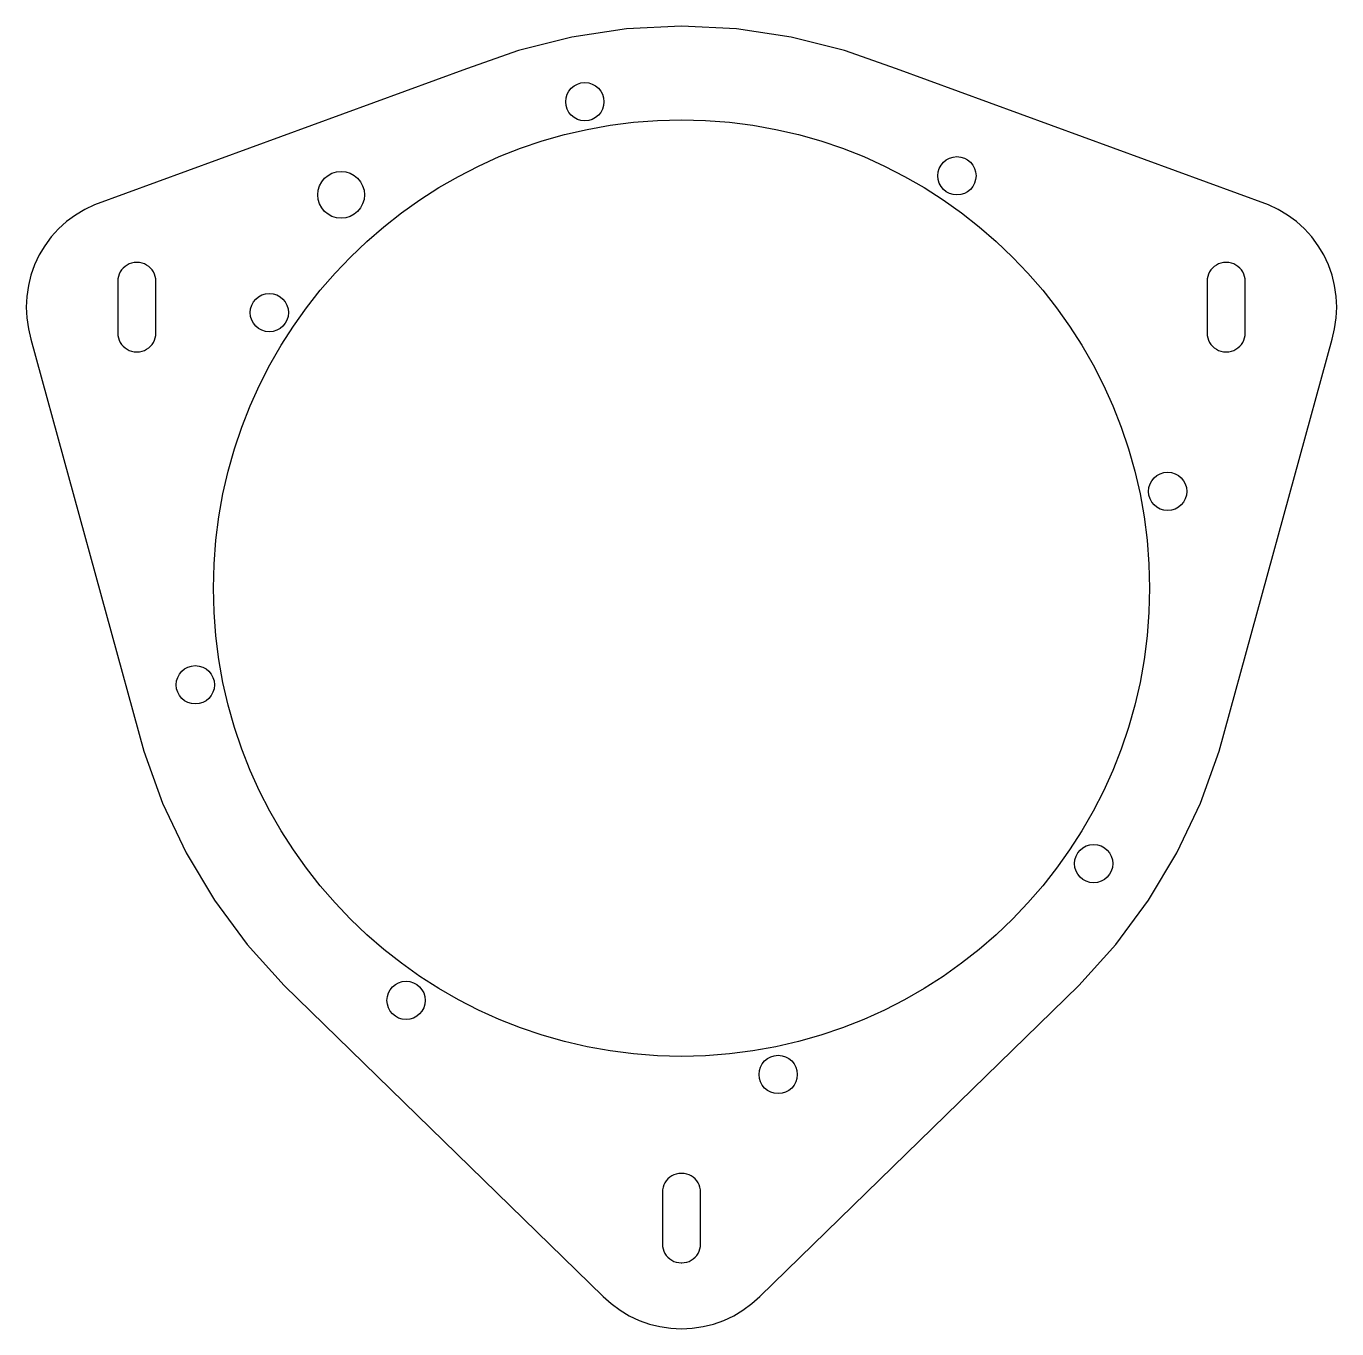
# Model space of a CAD drawing. Header units: millimetres. Extents: x 0 to 154, y 0 to 153.
import ezdxf

# ---------------------------------------------------------------- set-up
doc = ezdxf.new("R2010")
doc.units = ezdxf.units.MM
doc.layers.add('CUT', color=7, linetype='Continuous')

msp = doc.modelspace()

# ---------------------------------------------------------------- linework, layer by layer
at = {"layer": 'CUT'}
for points in [[(0, 120), (0.06, 118.73), (0.25, 117.46), (0.56, 116.23), (13.84, 67.84), (16.02, 61.74), (18.79, 55.89), (22.12, 50.33), (25.98, 45.13), (30.33, 40.33), (67.81, 3.81), (68.75, 2.95), (69.78, 2.19), (70.87, 1.54), (72.03, 0.99), (73.23, 0.56), (74.46, 0.25), (75.73, 0.06), (77, 0), (78.27, 0.06), (79.54, 0.25), (80.77, 0.56), (81.97, 0.99), (83.13, 1.54), (84.22, 2.19), (85.25, 2.95), (86.19, 3.81), (123.67, 40.33), (128.02, 45.13), (131.88, 50.33), (135.21, 55.89), (137.98, 61.74), (140.16, 67.84), (153.44, 116.23), (153.75, 117.46), (153.94, 118.73), (154, 120), (153.94, 121.27), (153.75, 122.54), (153.44, 123.77), (153.01, 124.97), (152.46, 126.13), (151.81, 127.22), (151.05, 128.25), (150.19, 129.19), (149.25, 130.05), (148.22, 130.81), (147.13, 131.46), (145.97, 132.01), (102.26, 147.98), (96.16, 150.16), (89.88, 151.73), (83.47, 152.68), (77, 153), (70.53, 152.68), (64.12, 151.73), (57.84, 150.16), (51.74, 147.98), (8.03, 132.01), (6.87, 131.46), (5.78, 130.81), (4.75, 130.05), (3.81, 129.19), (2.95, 128.25), (2.19, 127.22), (1.54, 126.13), (0.99, 124.97), (0.56, 123.77), (0.25, 122.54), (0.06, 121.27)], [(10.75, 116.95), (10.77, 116.67), (10.83, 116.38), (10.92, 116.11), (11.05, 115.85), (11.21, 115.61), (11.4, 115.4), (11.61, 115.21), (11.85, 115.05), (12.11, 114.92), (12.38, 114.83), (12.67, 114.77), (12.95, 114.75), (13.05, 114.75), (13.33, 114.77), (13.62, 114.83), (13.89, 114.92), (14.15, 115.05), (14.39, 115.21), (14.6, 115.4), (14.79, 115.61), (14.95, 115.85), (15.08, 116.11), (15.17, 116.38), (15.23, 116.67), (15.25, 116.95), (15.25, 123.04), (15.23, 123.33), (15.17, 123.62), (15.08, 123.89), (14.95, 124.15), (14.79, 124.39), (14.6, 124.6), (14.39, 124.79), (14.15, 124.95), (13.89, 125.08), (13.62, 125.17), (13.33, 125.23), (13.05, 125.25), (12.95, 125.25), (12.67, 125.23), (12.38, 125.17), (12.11, 125.08), (11.85, 124.95), (11.61, 124.79), (11.4, 124.6), (11.21, 124.39), (11.05, 124.15), (10.92, 123.89), (10.83, 123.62), (10.77, 123.33), (10.75, 123.04)], [(138.75, 116.95), (138.77, 116.67), (138.83, 116.38), (138.92, 116.11), (139.05, 115.85), (139.21, 115.61), (139.4, 115.4), (139.61, 115.21), (139.85, 115.05), (140.11, 114.92), (140.38, 114.83), (140.67, 114.77), (140.95, 114.75), (141.05, 114.75), (141.33, 114.77), (141.62, 114.83), (141.89, 114.92), (142.15, 115.05), (142.39, 115.21), (142.6, 115.4), (142.79, 115.61), (142.95, 115.85), (143.08, 116.11), (143.17, 116.38), (143.23, 116.67), (143.25, 116.95), (143.25, 123.04), (143.23, 123.33), (143.17, 123.62), (143.08, 123.89), (142.95, 124.15), (142.79, 124.39), (142.6, 124.6), (142.39, 124.79), (142.15, 124.95), (141.89, 125.08), (141.62, 125.17), (141.33, 125.23), (141.05, 125.25), (140.95, 125.25), (140.67, 125.23), (140.38, 125.17), (140.11, 125.08), (139.85, 124.95), (139.61, 124.79), (139.4, 124.6), (139.21, 124.39), (139.05, 124.15), (138.92, 123.89), (138.83, 123.62), (138.77, 123.33), (138.75, 123.04)], [(74.75, 9.95), (74.77, 9.67), (74.83, 9.38), (74.92, 9.11), (75.05, 8.85), (75.21, 8.61), (75.4, 8.4), (75.61, 8.21), (75.85, 8.05), (76.11, 7.92), (76.38, 7.83), (76.67, 7.77), (76.95, 7.75), (77.05, 7.75), (77.33, 7.77), (77.62, 7.83), (77.89, 7.92), (78.15, 8.05), (78.39, 8.21), (78.6, 8.4), (78.79, 8.61), (78.95, 8.85), (79.08, 9.11), (79.17, 9.38), (79.23, 9.67), (79.25, 9.95), (79.25, 16.04), (79.23, 16.33), (79.17, 16.62), (79.08, 16.89), (78.95, 17.15), (78.79, 17.39), (78.6, 17.6), (78.39, 17.79), (78.15, 17.95), (77.89, 18.08), (77.62, 18.17), (77.33, 18.23), (77.05, 18.25), (76.95, 18.25), (76.67, 18.23), (76.38, 18.17), (76.11, 18.08), (75.85, 17.95), (75.61, 17.79), (75.4, 17.6), (75.21, 17.39), (75.05, 17.15), (74.92, 16.89), (74.83, 16.62), (74.77, 16.33), (74.75, 16.04)]]:
    msp.add_lwpolyline(points, close=True, dxfattribs=at)
for centre, radius in [((65.64, 144.13), 2.25), ((77, 87), 55), ((109.36, 135.43), 2.25), ((37, 133.2), 2.75), ((28.57, 119.36), 2.25), ((134.13, 98.36), 2.25), ((19.87, 75.64), 2.25), ((125.43, 54.64), 2.25), ((44.64, 38.57), 2.25), ((88.36, 29.87), 2.25)]:
    msp.add_circle(centre, radius, dxfattribs=at)

doc.saveas('drawing.dxf')
